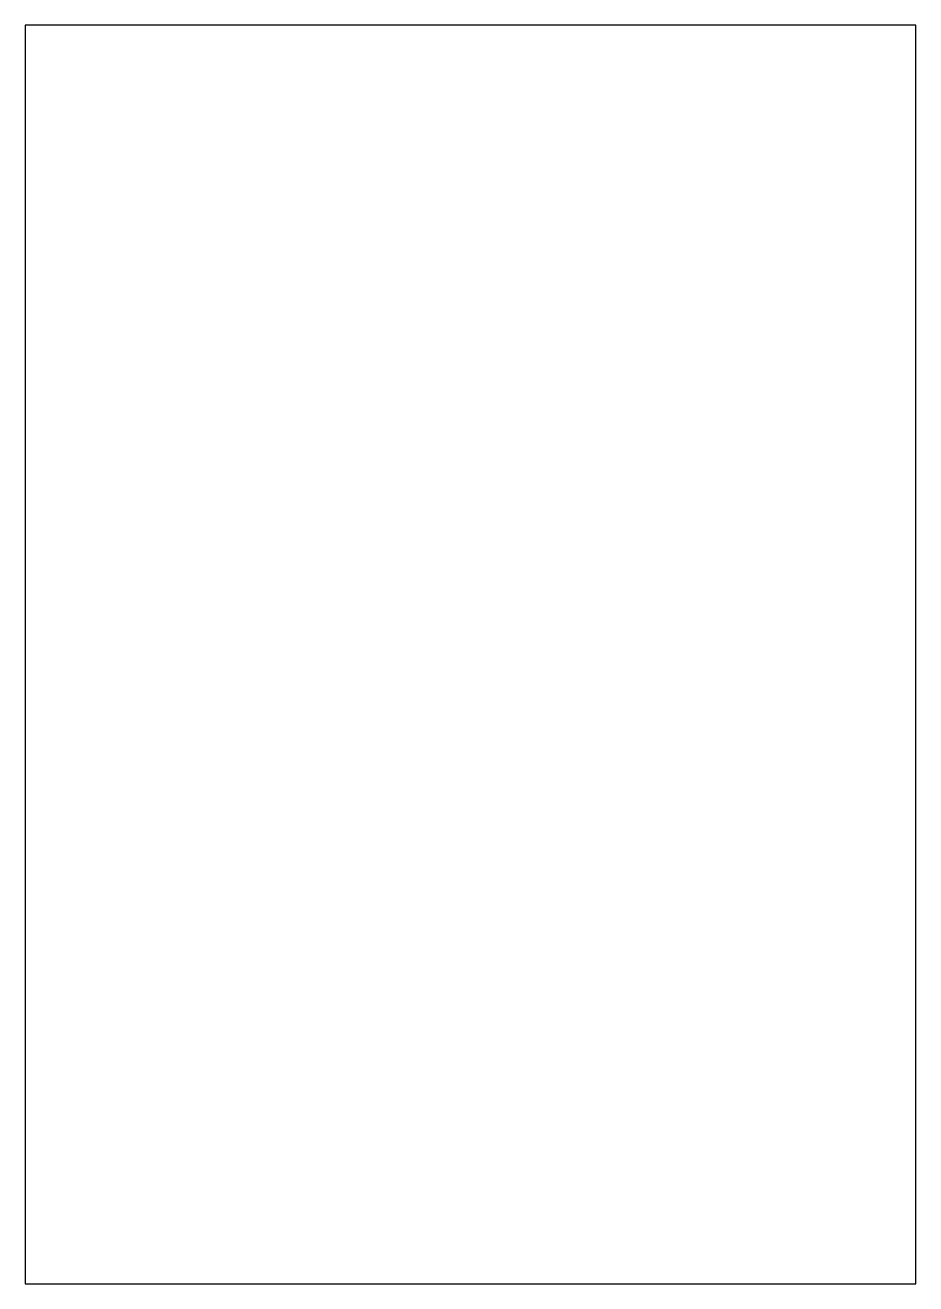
# Paper-space layout '直A4-3' of a CAD drawing. Header units: millimetres. Extents: x 38 to 227, y -33 to 234.
import ezdxf

# ---------------------------------------------------------------- set-up
doc = ezdxf.new("R2010")
doc.units = ezdxf.units.MM
doc.header["$LTSCALE"] = 6
doc.layers.get('0').update_dxf_attribs({"linetype": 'CONTINUOUS'})
doc.layers.add('3', color=3, linetype='CONTINUOUS')

# ---------------------------------------------------------------- blocks, each defined once
blk = doc.blocks.new('AA4')
blk.add_lwpolyline([(0, 0), (210, 0), (210, 297), (0, 297)], close=True)

psp = doc.layouts.new('直A4-3')

# ---------------------------------------------------------------- block references
at = {"layer": '3', "xscale": 0.9, "yscale": 0.9, "zscale": 0.9}
psp.add_blockref('AA4', (37.66, -33.08), dxfattribs=at)

# ---------------------------------------------------------------- viewports
at = {"layer": '0'}
psp.add_viewport(center=(132.16, 100.57), size=(189, 267.3), view_center_point=(525, 148.5), view_height=297, dxfattribs=at)

doc.saveas('drawing.dxf')
